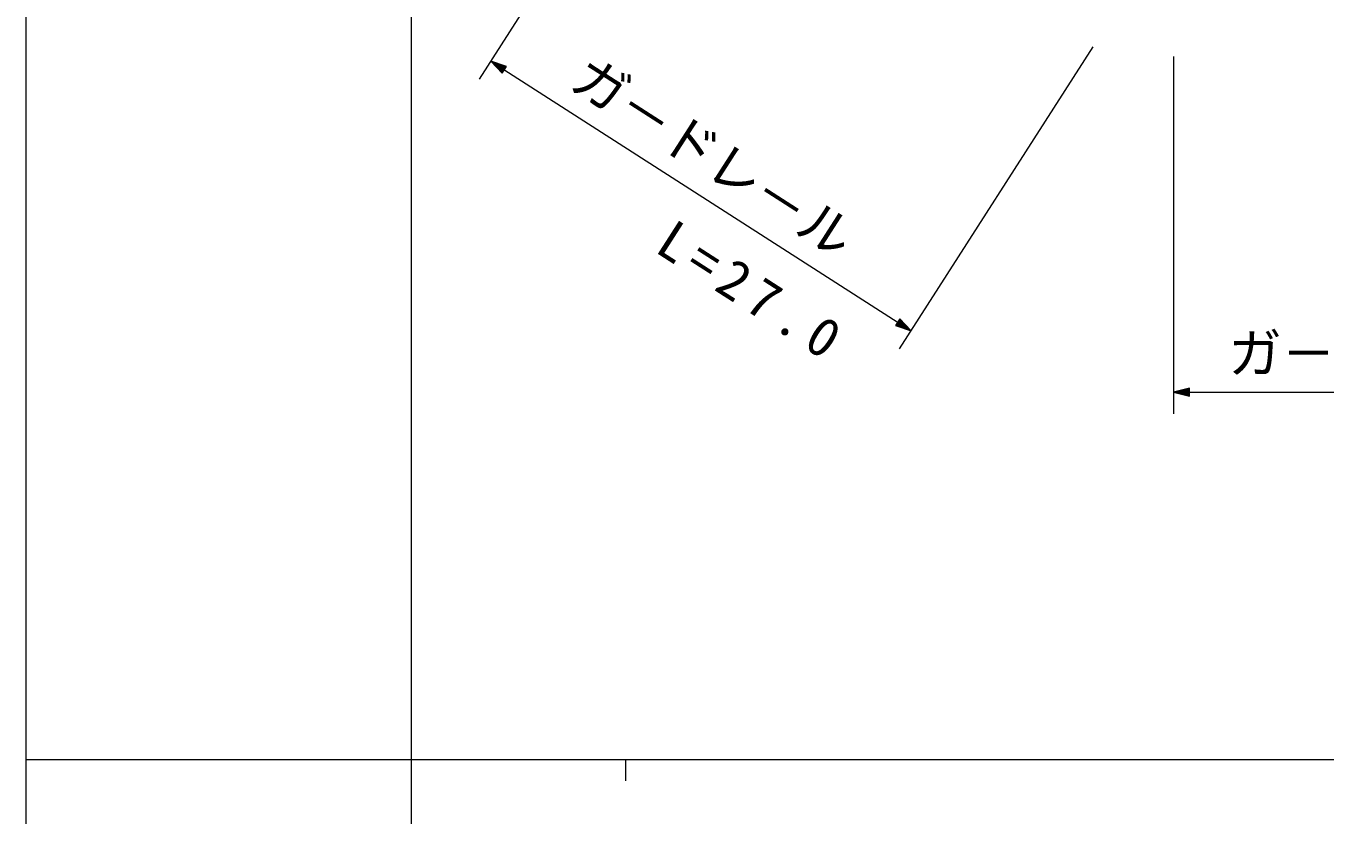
# Model space of a CAD drawing. Units: millimetres, scale not verified. Extents: x 33656 to 673656, y 21260 to 381260.
# Drawn here: x 33656 to 94336, y 203669 to 240504 of the extents above; entities that cross this region are included whole.
import ezdxf
from ezdxf.enums import TextEntityAlignment as Align

# ---------------------------------------------------------------- set-up
doc = ezdxf.new("R2010")
doc.units = ezdxf.units.MM
doc.header["$LTSCALE"] = 1000
doc.layers.add('S-SUV', color=7, linetype='Continuous', lineweight=13)
doc.styles.add('ＭＳ ゴシック', font='')
doc.styles.get('ＭＳ ゴシック').set_extended_font_data('MS Gothic')

msp = doc.modelspace()

# ---------------------------------------------------------------- linework, layer by layer
at = {"layer": 'S-SUV'}
for p, q in [((33656, 381260), (33656, 21260)), ((51656, 371260), (51656, 21260)), ((62414, 249862), (54823, 238022)), ((74459, 225433), (83500, 239534)), ((55363, 238864), (55893, 238301)), ((56096, 238617), (55363, 238864)), ((55363, 238864), (74999, 226275)), ((55428, 238822), (56065, 238603)), ((55893, 238335), (55429, 238821)), ((55493, 238781), (56026, 238595)), ((55884, 238374), (55493, 238781)), ((55556, 238740), (55987, 238586)), ((55876, 238413), (55556, 238740)), ((55620, 238699), (55948, 238578)), ((55867, 238452), (55620, 238699)), ((55684, 238659), (55909, 238569)), ((55859, 238491), (55684, 238659)), ((55860, 238545), (55748, 238617)), ((55748, 238617), (55870, 238561)), ((55850, 238529), (55748, 238617)), ((55870, 238561), (55850, 238529)), ((55909, 238569), (55859, 238491)), ((55948, 238578), (55867, 238452)), ((55987, 238586), (55876, 238413)), ((56026, 238595), (55884, 238374)), ((55893, 238301), (56096, 238617)), ((56065, 238603), (55893, 238335)), ((87251, 239077), (87251, 222404)), ((74469, 226837), (74266, 226522)), ((74266, 226522), (74999, 226275)), ((74297, 226535), (74469, 226804)), ((74934, 226316), (74297, 226535)), ((74336, 226544), (74478, 226765)), ((74870, 226358), (74336, 226544)), ((74375, 226552), (74486, 226726)), ((74806, 226398), (74375, 226552)), ((74414, 226561), (74495, 226687)), ((74742, 226440), (74414, 226561)), ((74453, 226569), (74503, 226648)), ((74679, 226480), (74453, 226569)), ((74999, 226275), (74469, 226837)), ((74469, 226804), (74933, 226317)), ((74478, 226765), (74870, 226358)), ((74486, 226726), (74806, 226398)), ((74492, 226578), (74512, 226609)), ((74614, 226522), (74492, 226578)), ((74495, 226687), (74742, 226440)), ((74502, 226593), (74614, 226522)), ((74503, 226648), (74679, 226480)), ((74512, 226609), (74614, 226522)), ((88001, 223591), (87251, 223404)), ((87251, 223404), (88001, 223216)), ((87251, 223404), (106987, 223404)), ((87328, 223404), (87982, 223563)), ((87982, 223244), (87330, 223404)), ((87405, 223404), (87954, 223535)), ((87954, 223272), (87405, 223404)), ((87480, 223404), (87926, 223507)), ((87926, 223301), (87480, 223404)), ((87556, 223404), (87898, 223479)), ((87898, 223329), (87556, 223404)), ((87631, 223404), (87870, 223451)), ((87870, 223357), (87631, 223404)), ((87708, 223404), (87841, 223422)), ((87841, 223404), (87708, 223404)), ((87841, 223385), (87708, 223404)), ((87841, 223422), (87841, 223385)), ((87870, 223451), (87870, 223357)), ((87898, 223479), (87898, 223329)), ((87926, 223507), (87926, 223301)), ((87954, 223535), (87954, 223272)), ((87982, 223563), (87982, 223244)), ((88001, 223216), (88001, 223591)), ((33656, 206260), (572656, 206260)), ((61656, 206260), (61656, 205260))]:
    msp.add_line(p, q, dxfattribs=at)

# ---------------------------------------------------------------- texts
at = {"layer": 'S-SUV', "style": 'ＭＳ ゴシック'}
msp.add_text('ガ－ドレ－ル', height=1833, rotation=327.3, dxfattribs=at).set_placement((58671, 237206), align=Align.BOTTOM_LEFT)
msp.add_text('ガ－ドレ－ル', height=1833, dxfattribs=at).set_placement((89816, 223765), align=Align.BOTTOM_LEFT)
at = {"layer": 'S-SUV', "insert": (62947, 229974), "char_height": 1833, "attachment_point": 7, "rotation": 327.3, "style": 'ＭＳ ゴシック'}
msp.add_mtext('\\T1.32;L=27.0', dxfattribs=at)

doc.saveas('drawing.dxf')
